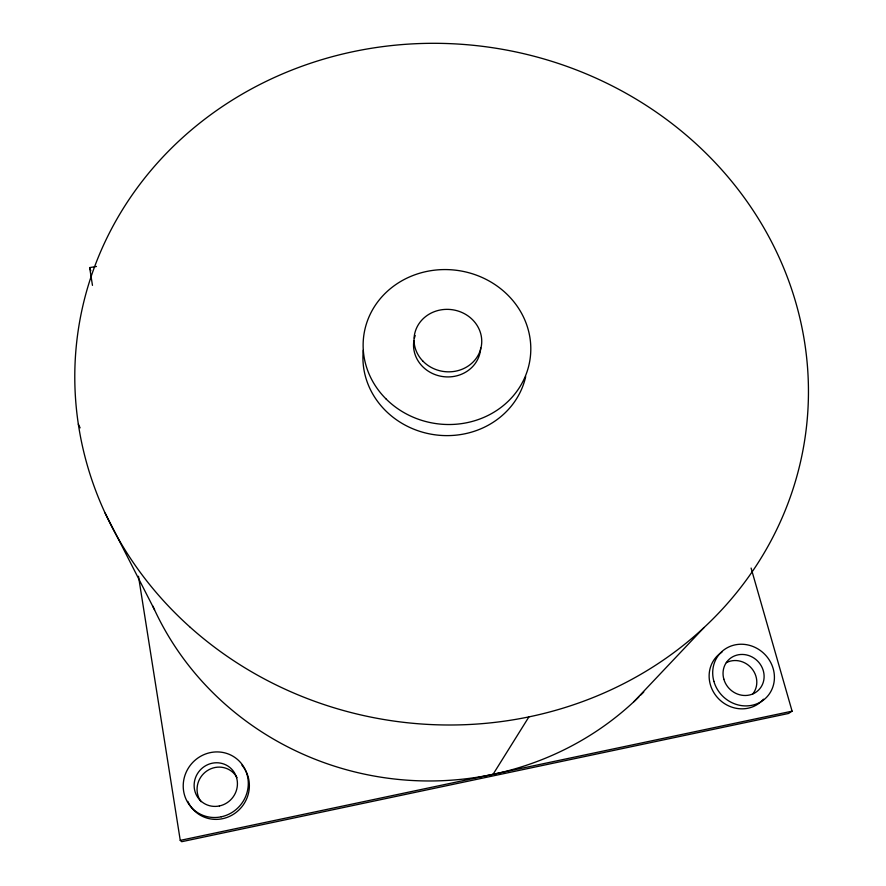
<?xml version="1.0" encoding="UTF-8"?>
<svg xmlns="http://www.w3.org/2000/svg" width="886" height="886" viewBox="0 0 886 886"><rect width="100%" height="100%" fill="white"/><g stroke="black" fill="none" stroke-linecap="round" stroke-linejoin="round"><path stroke-width="1.33" d="M493.059 774.32L528.92 716.885M633.867 701.712L704.082 627.498M751.084 568.059L792.095 711.17L788.584 713.463L181.696 841.7L180.257 840.382L138.482 576.265M180.257 840.382L792.095 711.17M92.465 285.37L89.652 267.605L96.452 266.464M105.157 513.16L154.529 609.789M78.322 424.139L80.105 427.849M89.652 267.605L90.826 270.861M643.768 692.01A296.522 282.169 8.2 0 1 640.844 694.978M638.872 696.928A296.522 282.169 8.2 0 1 152.824 606.046M525.697 376.65A82.376 76.085 8.2 0 1 432.634 434.45A82.376 76.085 8.2 0 1 363.338 350.07M763.477 699.187A31.674 29.404 44.9 0 1 717.45 697.537A31.674 29.404 44.9 0 1 721.924 652.174M241.933 765.194A32.981 31.697 -51.2 0 1 234.225 813.78A32.981 31.697 -51.2 0 1 187.799 801.365M480.677 347.899A33.635 30.977 8.2 0 1 444.052 376.727A33.635 30.977 8.2 0 1 413.873 340.789M414.415 338.131A33.635 30.977 8.2 0 1 415.213 335.55M201.033 801.697A21.762 20.921 -51.5 0 1 207.047 770.82A21.762 20.921 -51.5 0 1 237.005 777.609M726.354 662.639A20.91 19.426 45.1 0 1 751.616 668.332A20.91 19.426 45.1 0 1 752.845 693.893M189.582 626.69A367.369 340.279 8.2 0 0 798.474 470.278A367.369 340.279 8.2 0 0 336.791 55.486A367.369 340.279 8.2 0 0 189.582 626.69M385.897 398.8A83.971 77.337 8.2 0 0 527.248 371.09A83.971 77.337 8.2 0 0 427.739 271.238A83.971 77.337 8.2 0 0 385.897 398.8M422.987 361.222A33.912 31.187 8.2 0 0 480.212 350.601A33.912 31.187 8.2 0 0 440.464 309.956A33.912 31.187 8.2 0 0 422.987 361.222M723.829 679.141A21.286 19.747 44.7 0 0 758.361 690.283A21.286 19.747 44.7 0 0 748.526 655.474A21.286 19.747 44.7 0 0 723.829 679.141M219.407 805.95A22.172 21.308 -50.8 0 0 232.453 770.012A22.172 21.308 -50.8 0 0 195.474 777.808A22.172 21.308 -50.8 0 0 219.407 805.95M713.906 681.4A31.996 29.681 44.7 0 0 765.814 698.057A31.996 29.681 44.7 0 0 750.963 645.772A31.996 29.681 44.7 0 0 713.906 681.4M221.267 816.803A33.314 32.018 -50.8 0 0 240.782 762.78A33.314 32.018 -50.8 0 0 185.229 774.563A33.314 32.018 -50.8 0 0 221.267 816.803"/></g></svg>
